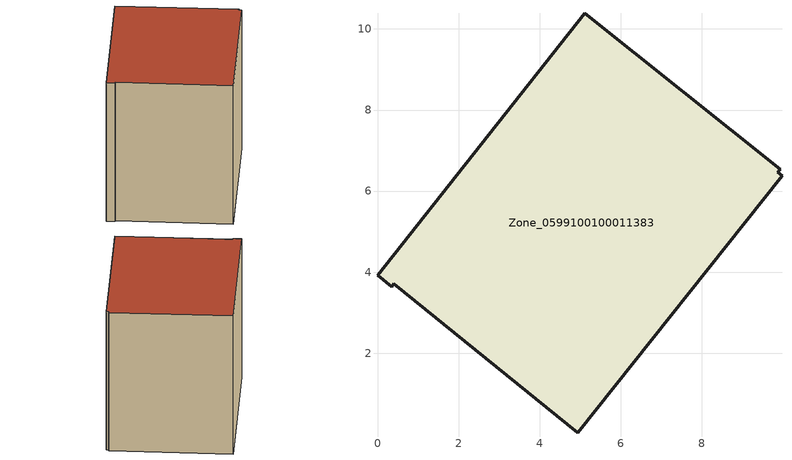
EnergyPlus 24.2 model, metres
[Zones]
Zone_0599100100011383
 floor ground (C_G): 0,3.92 5.12,10.39 9.94,6.54 9.88,6.46 9.98,6.38 4.94,0.04 0.4,3.71 0.35,3.64 z0.52
 wall outside (C_F): 5.12,10.39 0,3.92 0.35,3.64 0.4,3.71 4.94,0.04 9.98,6.38 9.88,6.46 9.94,6.54 5.12,10.39 z0.52:8.23
 roof outside (C_R): 4.94,0.04 9.98,6.38 9.88,6.46 9.94,6.54 5.12,10.39 0,3.92 0.35,3.64 0.4,3.71 z8.23
[BUILDING]
Pand.0599100100011383: North Axis=0; Terrain=City; Loads Convergence Tolerance Value=0.04; Temperature Convergence Tolerance Value=0.4; Solar Distribution=FullExterior; Maximum Number of Warmup Days=25; Minimum Number of Warmup Days=1
[Site:Location]
Rotterdam.The.Hague.AP_ZH_NLD Design_Conditions: Latitude=51.96; Longitude=4.45; Time Zone=1; Elevation=-4.5
[SITE:GROUNDTEMPERATURE:BUILDINGSURFACE]
18, 18, 18, 18, 18, 18, 18, 18, 18, 18, 18, 18
[MATERIAL] Thermal Absorptance=0.9; Solar Absorptance=0.7; Visible Absorptance=0.7
Name | Roughness | Thickness | Conductivity | Density | Specific Heat
G.TC.1965-1974 | MediumSmooth | 0.15 | 0.882353 | 540 | 1210
F.TC.1965-1974 | Rough | 0.3 | 0.697674 | 1920 | 840
R.TC.1965-1974 | MediumRough | 0.2 | 0.232558 | 1500 | 1000
[CONSTRUCTION]
C_G: G.TC.1965-1974
C_F: F.TC.1965-1974
C_R: R.TC.1965-1974
[ZONE]
Zone_0599100100011383: Type=1; Multiplier=1; Ceiling Height=Autocalculate; Volume=Autocalculate; Floor Area=autocalculate; Part of Total Floor Area=Yes
[ZONEINFILTRATION:DESIGNFLOWRATE]
Infil_Zone_0599100100011383: Zone or ZoneList or Space or SpaceList=Zone_0599100100011383; Schedule=AlwaysOn; Design Flow Rate Calculation Method=Flow/Area; Flow Rate per Floor Area=0.003; Constant Term Coefficient=1; Temperature Term Coefficient=0; Velocity Term Coefficient=0; Velocity Squared Term Coefficient=0
[HVACTEMPLATE:ZONE:IDEALLOADSAIRSYSTEM]
Zone_0599100100011383: Maximum Heating Supply Air Temperature=50; Minimum Cooling Supply Air Temperature=13; Maximum Heating Supply Air Humidity Ratio=0.0156; Minimum Cooling Supply Air Humidity Ratio=0.0077; Heating Limit=NoLimit; Cooling Limit=NoLimit; Dehumidification Control Type=ConstantSensibleHeatRatio; Cooling Sensible Heat Ratio=0.7; Dehumidification Setpoint=60; Humidification Control Type=None; Humidification Setpoint=30; Outdoor Air Method=None; Outdoor Air Flow Rate per Person=0.00944; Outdoor Air Flow Rate per Zone Floor Area=0; Outdoor Air Flow Rate per Zone=0; Demand Controlled Ventilation Type=None; Outdoor Air Economizer Type=NoEconomizer; Heat Recovery Type=None; Sensible Heat Recovery Effectiveness=0.7; Latent Heat Recovery Effectiveness=0.65
[ZONECONTROL:THERMOSTAT]
ThermostatControl_Zone_0599100100011383: Zone or ZoneList=Zone_0599100100011383; Control Type Schedule=DualSetpointControlType; Control 1=Thermostat_Zone_0599100100011383; Temperature Difference Between Cutout And Setpoint=0
[THERMOSTATSETPOINT:DUALSETPOINT]
Thermostat_Zone_0599100100011383: Heating Setpoint Temperature Schedule=HeatingSetpoint_Zone_0599100100011383; Cooling Setpoint Temperature Schedule=CoolingSetpoint_Zone_0599100100011383
[SCHEDULE:COMPACT]
HeatingSetpoint_Zone_0599100100011383: Through: 12/31, For: AllDays, Until: 24:00, 21
CoolingSetpoint_Zone_0599100100011383: Through: 12/31, For: AllDays, Until: 24:00, 24
DualSetpointControlType: Through: 12/31, For: AllDays, Until: 24:00, 4
AlwaysOn: Through: 12/31, For: AllDays, Until: 24:00, 1
